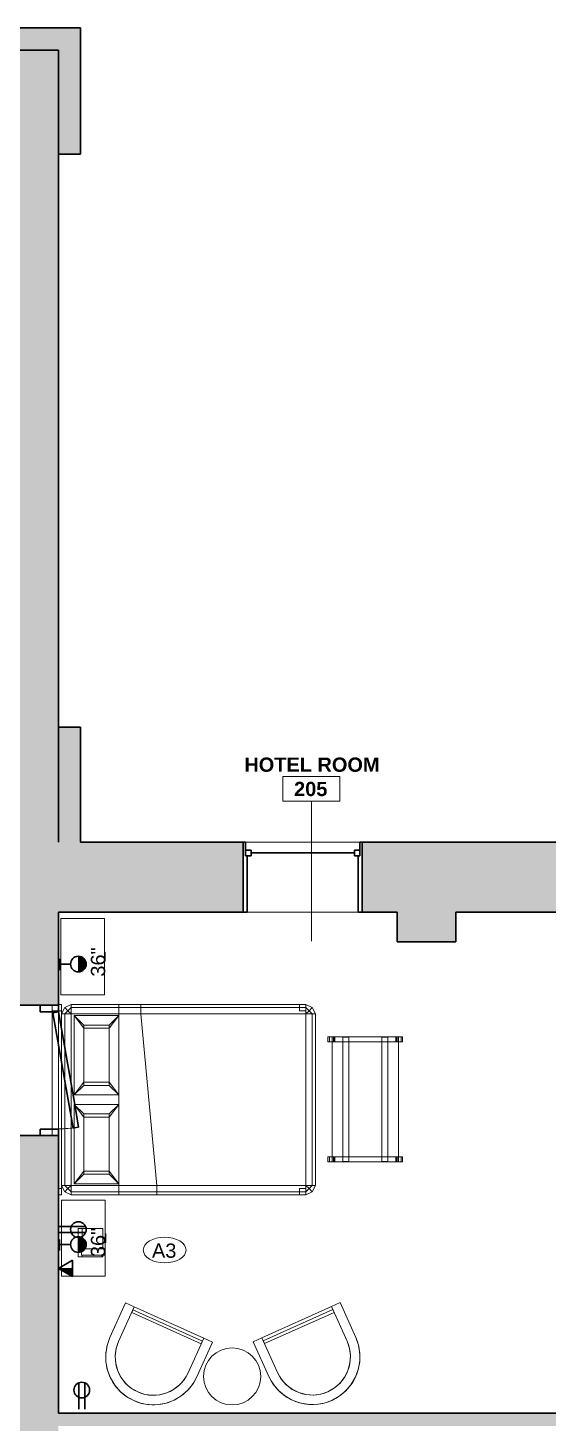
# Model space of a CAD drawing. Header units: inches. Extents: x -1176 to 1507, y -2563 to 978.
# Drawn here: x 471.2 to 635.1, y 406 to 845.5 of the extents above; entities that cross this region are included whole.
import ezdxf

# ---------------------------------------------------------------- set-up
doc = ezdxf.new("R2010")
doc.units = ezdxf.units.IN
doc.header["$MEASUREMENT"] = 0
for name, color, linetype, lineweight in [('A-ANNO-NOTE', 131, 'Continuous', 40), ('A-AREA-IDEN', 2, 'Continuous', 9), ('A-DOOR', 31, 'Continuous', 18), ('A-DOOR-FRAM', 31, 'Continuous', 30), ('A-FLOR', 192, 'Continuous', 18), ('A-GLAZ', 151, 'Continuous', 18), ('A-WALL', 113, 'Continuous', 18), ('A-WALL-PATT', 111, 'Continuous', 18), ('G-IMPT', 8, 'Continuous', 9), ('I-FURN', 30, 'Continuous', 9), ('Q-SPCQ', 91, 'Continuous', 9), ('Q-SPCQ-IDEN', 132, 'Continuous', 9)]:
    doc.layers.add(name, color=color, linetype=linetype, lineweight=lineweight)
doc.styles.add('Arial', font='arial.ttf', dxfattribs={"height": 4.5})
doc.styles.add('Swis721 Lt BT', font='swissl.ttf', dxfattribs={"height": 4.5})
doc.styles.add('Swis721 Lt BT_B', font='', dxfattribs={"height": 4.5})
doc.styles.get('Swis721 Lt BT_B').set_extended_font_data('Swis721 Lt BT', bold=True)

# ---------------------------------------------------------------- blocks, each defined once
blk = doc.blocks.new('Double Hung - side window 4_ X 6_ 3_ H-6086068-2nd Floor Power _ Signal')
at = {"layer": 'A-GLAZ', "color": 8, "lineweight": 30}
for p, q in [((-18.75, 11), (-18, 11)), ((-18, 6.75), (-18, 11)), ((18, 6.75), (18, 11)), ((18.75, 11), (18, 11)), ((-18, 8.5), (-18, 6.75)), ((-18, 8.5), (-16.25, 8.5)), ((-18, 6.75), (-16.25, 6.75)), ((-18, 6.75), (-17.5, 6.75)), ((-17.5, -11), (-17.5, 6.75)), ((-16.25, 8.5), (-16.25, 6.75)), ((-16.25, 7.625), (16.25, 7.625)), ((16.25, 8.5), (16.25, 6.75)), ((18, 8.5), (16.25, 8.5)), ((18, 6.75), (16.25, 6.75)), ((17.5, 6.75), (18, 6.75)), ((17.5, 6.75), (17.5, -11)), ((18, 8.5), (18, 6.75)), ((-17.5, -11), (-18.75, -11)), ((17.5, -11), (18.75, -11))]:
    blk.add_line(p, q, dxfattribs=at)
blk = doc.blocks.new('Bed_762 - 12ZBED04_dwg-V44-2nd Floor Power _ Signal')
at = {"layer": 'G-IMPT'}
for p, q in [((0, 59.73), (0, 18.73)), ((0, 18.73), (0, 59.73)), ((0, 58), (0, 59.73)), ((0, 58), (0, 59.73)), ((0, 18.73), (0, 59.73)), ((3, 58), (0, 58)), ((3, 58), (0, 58)), ((2, 60), (3, 60)), ((2, 60), (3, 60)), ((2, 60), (3, 60)), ((2, 60), (3, 60)), ((3, 60), (3, 0)), ((3, 57), (3, 60)), ((3, 60), (3, 58)), ((3, 60), (3, 58)), ((3, 60), (3, 0)), ((3, 57), (4, 59)), ((3, 57), (4, 59)), ((6, 60), (4, 59)), ((6, 60), (4, 59)), ((5, 58), (4, 59)), ((4, 57), (5, 58)), ((6, 59), (5, 58)), ((6, 57), (5, 58)), ((21, 60), (6, 60)), ((21, 60), (6, 60)), ((6, 59), (6, 60)), ((6, 57), (6, 59)), ((21, 59), (6, 59)), ((21, 60), (28, 60)), ((21, 60), (28, 60)), ((21, 59), (21, 60)), ((21, 57), (21, 59)), ((21, 59), (28, 59)), ((28, 60), (80, 60)), ((28, 60), (80, 60)), ((28, 60), (28, 59)), ((28, 59), (28, 57)), ((28, 59), (80, 59)), ((78, 58), (78, 60)), ((78, 58), (78, 60)), ((78, 60), (80, 60)), ((78, 60), (80, 60)), ((80, 58), (78, 58)), ((80, 58), (78, 58)), ((80, 60), (82, 59)), ((80, 60), (82, 59)), ((80, 59), (80, 60)), ((80, 60), (80, 58)), ((80, 60), (80, 58)), ((80, 59), (80, 57)), ((80, 59), (81, 58)), ((80, 57), (81, 58)), ((81, 58), (82, 59)), ((81, 58), (82, 57)), ((82, 59), (83, 57)), ((82, 59), (83, 57)), ((3, 57), (3, 3)), ((3, 57), (3, 3)), ((4, 57), (3, 57)), ((3, 3), (3, 57)), ((6, 57), (4, 57)), ((4, 57), (4, 3)), ((21, 57), (6, 57)), ((6, 57), (6, 3)), ((7, 31.5), (7, 56.5)), ((7, 56.5), (21, 56.5)), ((7, 56.5), (10, 53.5)), ((10, 52.5), (7, 56.5)), ((18, 53.5), (10, 53.5)), ((10, 53.5), (10, 52.5)), ((21, 56.5), (18, 53.5)), ((18, 52.5), (21, 56.5)), ((18, 53.5), (18, 52.5)), ((21, 57), (21, 56.5)), ((21, 57), (28, 57)), ((21, 56.5), (21, 31.5)), ((21, 56.5), (21, 31.5)), ((28, 57), (33, 3)), ((28, 57), (80, 57)), ((80, 57), (82, 57)), ((80, 57), (80, 3)), ((82, 57), (83, 57)), ((82, 57), (82, 3)), ((83, 57), (83, 3)), ((83, 57), (83, 3)), ((10, 52.5), (10, 35.5)), ((10, 35.5), (10, 52.5)), ((10, 52.5), (18, 52.5)), ((18, 52.5), (18, 35.5)), ((18, 35.5), (18, 52.5)), ((10, 35.5), (7, 31.5)), ((10, 35.5), (10, 34.5)), ((10, 35.5), (18, 35.5)), ((18, 35.5), (18, 34.5)), ((18, 35.5), (21, 31.5)), ((7, 31.5), (10, 34.5)), ((7, 31.5), (21, 31.5)), ((18, 34.5), (10, 34.5)), ((21, 31.5), (18, 34.5)), ((21, 31.5), (21, 28.5)), ((7, 3.5), (7, 28.5)), ((7, 28.5), (21, 28.5)), ((10, 25.5), (7, 28.5)), ((7, 28.5), (10, 24.5)), ((18, 25.5), (21, 28.5)), ((21, 28.5), (18, 24.5)), ((21, 28.5), (21, 3.5)), ((21, 28.5), (21, 3.5)), ((10, 25.5), (10, 24.5)), ((10, 25.5), (18, 25.5)), ((10, 24.5), (10, 7.5)), ((18, 24.5), (10, 24.5)), ((10, 24.5), (10, 7.5)), ((18, 25.5), (18, 24.5)), ((18, 24.5), (18, 7.5)), ((18, 24.5), (18, 7.5)), ((7, 3.5), (10, 7.5)), ((10, 6.5), (7, 3.5)), ((10, 7.5), (10, 6.5)), ((18, 7.5), (10, 7.5)), ((10, 6.5), (18, 6.5)), ((18, 7.5), (18, 6.5)), ((21, 3.5), (18, 7.5)), ((21, 3.5), (18, 6.5)), ((2, 2), (3, 2)), ((2, 2), (3, 2)), ((2, 0), (3, 0)), ((3, 0), (2, 0)), ((4, 1), (3, 3)), ((4, 1), (3, 3)), ((4, 3), (3, 3)), ((3, 0), (3, 3)), ((3, 2), (3, 0)), ((3, 2), (3, 0)), ((6, 3), (4, 3)), ((5, 2), (4, 3)), ((5, 2), (4, 1)), ((6, 0), (4, 1)), ((6, 0), (4, 1)), ((6, 3), (5, 2)), ((6, 1), (5, 2)), ((21, 3), (6, 3)), ((6, 3), (6, 1)), ((21, 1), (6, 1)), ((6, 1), (6, 0)), ((21, 0), (6, 0)), ((7, 3.5), (21, 3.5)), ((21, 3.5), (21, 3)), ((21, 3), (21, 1)), ((21, 3), (33, 3)), ((21, 1), (21, 0)), ((21, 1), (33, 1)), ((21, 0), (33, 0)), ((33, 1), (33, 3)), ((33, 3), (80, 3)), ((33, 1), (33, 0)), ((33, 1), (80, 1)), ((33, 0), (80, 0)), ((78, 0), (78, 2)), ((78, 0), (78, 2)), ((78, 2), (80, 2)), ((78, 2), (80, 2)), ((82, 3), (80, 3)), ((80, 3), (81, 2)), ((80, 3), (80, 1)), ((81, 2), (80, 1)), ((80, 2), (80, 0)), ((80, 2), (80, 0)), ((82, 1), (80, 0)), ((82, 1), (80, 0)), ((80, 1), (80, 0)), ((82, 3), (81, 2)), ((81, 2), (82, 1)), ((83, 3), (82, 1)), ((83, 3), (82, 1)), ((82, 3), (83, 3)), ((3, 0), (2, 0)), ((3, 0), (2, 0)), ((21, 0), (6, 0)), ((21, 0), (33, 0)), ((33, 0), (80, 0)), ((80, 0), (78, 0)), ((80, 0), (78, 0))]:
    blk.add_line(p, q, dxfattribs=at)
blk = doc.blocks.new('Bed_762 - Bed_762-V45-2nd Floor Power _ Signal')
blk.add_blockref('Bed_762 - 12ZBED04_dwg-V44-2nd Floor Power _ Signal', (0, 0))
blk = doc.blocks.new('Bed_Side_Table_5122 - T-4-6544723-2nd Floor Power _ Signal')
at = {"layer": 'I-FURN'}
for p, q in [((-12, 9.79), (-1.38, 9.79)), ((-12, -3.99), (-12, 9.79)), ((-1.38, 10), (1.38, 10)), ((-1.38, 9.79), (-1.38, 10)), ((-1.38, 9.79), (1.38, 9.79)), ((1.38, 10), (1.38, 9.79)), ((1.38, 9.79), (12, 9.79)), ((12, 9.79), (12, -3.99)), ((12, -3.99), (-12, -3.99))]:
    blk.add_line(p, q, dxfattribs=at)
blk = doc.blocks.new('iou_bench_straight - Default-V56-2nd Floor Power _ Signal')
at = {"layer": 'I-FURN'}
for p, q in [((-16.73, 15.3), (-16.73, 16.64)), ((-16.73, 16.64), (-16.73, 16.17)), ((-15.16, 16.64), (-16.73, 16.64)), ((-16.73, 16.17), (-16.73, 15.34)), ((-16.73, 15.3), (-16.73, 16.17)), ((-16.73, 16.17), (-16.73, 15.3)), ((-16.73, 16.17), (-15.16, 16.17)), ((-16.73, 15.34), (-16.73, 15.3)), ((-16.73, 15.34), (-15.16, 15.34)), ((22.64, 15.3), (-16.73, 15.3)), ((-16.73, 15.3), (22.64, 15.3)), ((-16.73, 15.3), (-16.73, -5.57)), ((-16.73, -5.57), (-16.73, 15.3)), ((-16.73, 14.89), (-16.73, 15.28)), ((-16.73, 15.28), (-16.73, -5.56)), ((-16.73, 14.6), (-16.73, 15.28)), ((-16.73, 15.28), (-16.73, 14.9)), ((-15.16, 15.28), (-16.73, 15.28)), ((-15.16, 14.9), (-16.73, 14.9)), ((-16.73, -5.16), (-16.73, 14.89)), ((-16.73, 14.89), (-16.73, 14.51)), ((-15.16, 14.89), (-16.73, 14.89)), ((-16.73, -4.87), (-16.73, 14.6)), ((-15.16, 14.6), (-16.73, 14.6)), ((-16.73, 14.51), (-16.73, -4.78)), ((-16.73, 14.51), (-15.16, 14.51)), ((-15.16, 16.17), (-15.16, 16.64)), ((-15.16, 16.64), (-15.16, 15.3)), ((-15.16, 15.34), (-15.16, 16.17)), ((-15.16, 15.3), (-15.16, 16.17)), ((-15.16, 16.17), (-15.16, 15.3)), ((-15.16, 15.3), (-15.16, 15.34)), ((-15.16, 11.95), (-15.16, 15.28)), ((-15.16, 15.28), (-15.16, 14.89)), ((-15.16, 14.9), (-15.16, 15.28)), ((-15.16, 15.28), (-15.16, 14.6)), ((-15.16, 14.89), (-15.16, -5.16)), ((-15.16, 14.51), (-15.16, 14.89)), ((-15.16, 14.6), (-15.16, 11.95)), ((-15.16, 11.95), (-15.16, 14.51)), ((21.06, 15.3), (21.06, 16.64)), ((21.06, 16.64), (21.06, 16.17)), ((22.64, 16.64), (21.06, 16.64)), ((21.06, 16.17), (21.06, 15.34)), ((21.06, 15.3), (21.06, 16.17)), ((21.06, 16.17), (21.06, 15.3)), ((21.06, 16.17), (22.64, 16.17)), ((21.06, 15.34), (21.06, 15.3)), ((21.06, 15.34), (22.64, 15.34)), ((21.06, 14.89), (21.06, 15.28)), ((21.06, 15.28), (21.06, 11.95)), ((21.06, 14.6), (21.06, 15.28)), ((21.06, 15.28), (21.06, 14.9)), ((22.64, 15.28), (21.06, 15.28)), ((22.64, 14.9), (21.06, 14.9)), ((21.06, -5.16), (21.06, 14.89)), ((21.06, 14.89), (21.06, 14.51)), ((22.64, 14.89), (21.06, 14.89)), ((21.06, 11.95), (21.06, 14.6)), ((22.64, 14.6), (21.06, 14.6)), ((21.06, 14.51), (21.06, 11.95)), ((21.06, 14.51), (22.64, 14.51)), ((22.64, 16.17), (22.64, 16.64)), ((22.64, 16.64), (22.64, 15.3)), ((22.64, 15.34), (22.64, 16.17)), ((22.64, 15.3), (22.64, 16.17)), ((22.64, 16.17), (22.64, 15.3)), ((22.64, 15.3), (22.64, 15.34)), ((22.64, -5.57), (22.64, 15.3)), ((22.64, 15.3), (22.64, -5.57)), ((22.64, -5.56), (22.64, 15.28)), ((22.64, 15.28), (22.64, 14.89)), ((22.64, 14.9), (22.64, 15.28)), ((22.64, 15.28), (22.64, 14.6)), ((22.64, 14.89), (22.64, -5.16)), ((22.64, 14.51), (22.64, 14.89)), ((22.64, 14.6), (22.64, -4.87)), ((22.64, -4.78), (22.64, 14.51)), ((-15.16, 11.95), (-16.65, 11.95)), ((-16.65, 11.95), (22.56, 11.95)), ((-16.65, 11.95), (-16.65, 10.06)), ((-16.65, 10.06), (-16.65, 11.95)), ((-16.65, 10.06), (-15.16, 10.06)), ((22.56, 10.06), (-16.65, 10.06)), ((21.06, 11.95), (-15.16, 11.95)), ((-15.16, 10.06), (-15.16, 11.95)), ((-15.16, 10.06), (-15.16, 11.95)), ((-15.16, 11.95), (-15.16, 10.06)), ((-15.16, 10.06), (21.06, 10.06)), ((-15.16, -0.33), (-15.16, 10.06)), ((-15.16, -0.33), (-15.16, 10.06)), ((-15.16, 10.06), (-15.16, -0.33)), ((22.56, 11.95), (21.06, 11.95)), ((21.06, 11.95), (21.06, 10.06)), ((21.06, 10.06), (21.06, 11.95)), ((21.06, 11.95), (21.06, 10.06)), ((21.06, 10.06), (22.56, 10.06)), ((21.06, 10.06), (21.06, -0.33)), ((21.06, -0.33), (21.06, 10.06)), ((21.06, 10.06), (21.06, -0.33)), ((22.56, 10.06), (22.56, 11.95)), ((22.56, 11.95), (22.56, 10.06)), ((-15.16, -0.33), (-16.65, -0.33)), ((-16.65, -0.33), (22.56, -0.33)), ((-16.65, -0.33), (-16.65, -2.22)), ((-16.65, -2.22), (-16.65, -0.33)), ((-16.65, -2.22), (-15.16, -2.22)), ((22.56, -2.22), (-16.65, -2.22)), ((21.06, -0.33), (-15.16, -0.33)), ((-15.16, -2.22), (-15.16, -0.33)), ((-15.16, -2.22), (-15.16, -0.33)), ((-15.16, -0.33), (-15.16, -2.22)), ((-15.16, -2.22), (21.06, -2.22)), ((-15.16, -5.56), (-15.16, -2.22)), ((-15.16, -4.78), (-15.16, -2.22)), ((-15.16, -2.22), (-15.16, -4.87)), ((22.56, -0.33), (21.06, -0.33)), ((21.06, -0.33), (21.06, -2.22)), ((21.06, -2.22), (21.06, -0.33)), ((21.06, -0.33), (21.06, -2.22)), ((21.06, -2.22), (22.56, -2.22)), ((21.06, -2.22), (21.06, -5.56)), ((21.06, -4.87), (21.06, -2.22)), ((21.06, -2.22), (21.06, -4.78)), ((22.56, -2.22), (22.56, -0.33)), ((22.56, -0.33), (22.56, -2.22)), ((-16.73, -4.78), (-16.73, -5.16)), ((-15.16, -4.78), (-16.73, -4.78)), ((-16.73, -5.56), (-16.73, -4.87)), ((-16.73, -4.87), (-15.16, -4.87)), ((-16.73, -5.56), (-16.73, -5.16)), ((-16.73, -5.16), (-15.16, -5.16)), ((-16.73, -5.17), (-16.73, -5.56)), ((-16.73, -5.17), (-15.16, -5.17)), ((-16.73, -5.56), (-15.16, -5.56)), ((-16.73, -5.57), (22.64, -5.57)), ((22.64, -5.57), (-16.73, -5.57)), ((-16.73, -6.91), (-16.73, -5.57)), ((-16.73, -5.57), (-16.73, -5.61)), ((-16.73, -6.44), (-16.73, -5.57)), ((-16.73, -5.57), (-16.73, -6.44)), ((-16.73, -5.61), (-16.73, -6.44)), ((-15.16, -5.61), (-16.73, -5.61)), ((-16.73, -6.44), (-16.73, -6.91)), ((-15.16, -6.44), (-16.73, -6.44)), ((-16.73, -6.91), (-15.16, -6.91)), ((-15.16, -5.16), (-15.16, -4.78)), ((-15.16, -4.87), (-15.16, -5.56)), ((-15.16, -5.16), (-15.16, -5.56)), ((-15.16, -5.56), (-15.16, -5.17)), ((-15.16, -5.61), (-15.16, -5.57)), ((-15.16, -5.57), (-15.16, -6.91)), ((-15.16, -6.44), (-15.16, -5.57)), ((-15.16, -5.57), (-15.16, -6.44)), ((-15.16, -6.44), (-15.16, -5.61)), ((-15.16, -6.91), (-15.16, -6.44)), ((21.06, -4.78), (21.06, -5.16)), ((22.64, -4.78), (21.06, -4.78)), ((21.06, -5.56), (21.06, -4.87)), ((21.06, -4.87), (22.64, -4.87)), ((21.06, -5.56), (21.06, -5.16)), ((21.06, -5.16), (22.64, -5.16)), ((21.06, -5.17), (21.06, -5.56)), ((21.06, -5.17), (22.64, -5.17)), ((21.06, -5.56), (22.64, -5.56)), ((21.06, -6.91), (21.06, -5.57)), ((21.06, -5.57), (21.06, -5.61)), ((21.06, -6.44), (21.06, -5.57)), ((21.06, -5.57), (21.06, -6.44)), ((21.06, -5.61), (21.06, -6.44)), ((22.64, -5.61), (21.06, -5.61)), ((21.06, -6.44), (21.06, -6.91)), ((22.64, -6.44), (21.06, -6.44)), ((21.06, -6.91), (22.64, -6.91)), ((22.64, -5.16), (22.64, -4.78)), ((22.64, -4.87), (22.64, -5.56)), ((22.64, -5.16), (22.64, -5.56)), ((22.64, -5.56), (22.64, -5.17)), ((22.64, -5.61), (22.64, -5.57)), ((22.64, -5.57), (22.64, -6.91)), ((22.64, -6.44), (22.64, -5.57)), ((22.64, -5.57), (22.64, -6.44)), ((22.64, -6.44), (22.64, -5.61)), ((22.64, -6.91), (22.64, -6.44))]:
    blk.add_line(p, q, dxfattribs=at)
blk = doc.blocks.new('F-Chairs - LC-3-V23-2nd Floor Power _ Signal')
at = {"layer": 'I-FURN'}
for p, q in [((-15, 27), (-12, 27)), ((-15, 15), (-15, 27)), ((-15, 15), (-15, 27)), ((-15, 27), (-12, 27)), ((-15, 15), (-15, 27)), ((-15, 27), (-12, 27)), ((-12, 27), (-12, 15)), ((-12, 27), (12, 27)), ((-12, 27), (12, 27)), ((-12, 27), (12, 27)), ((12, 27), (-12, 27)), ((-12, 25), (-12, 27)), ((-12, 27), (-12, 26)), ((-12, 27), (-12, 15)), ((-12, 27), (-12, 15)), ((12, 27), (15, 27)), ((12, 15), (12, 27)), ((12, 27), (15, 27)), ((12, 27), (15, 27)), ((12, 26), (12, 27)), ((12, 27), (12, 25)), ((12, 15), (12, 27)), ((12, 15), (12, 27)), ((15, 27), (15, 15)), ((15, 27), (15, 15)), ((15, 27), (15, 15)), ((12, 26), (-12, 26)), ((-12, 26), (-12, 25)), ((-12, 26), (12, 26)), ((12, 25), (-12, 25)), ((12, 25), (12, 26))]:
    blk.add_line(p, q, dxfattribs=at)
at = {"layer": 'I-FURN', "flags": 128}
for points in [[(15, 15), (14.77, 12.4), (14.1, 9.87), (12.99, 7.5), (11.49, 5.36), (9.64, 3.51), (7.5, 2.01), (5.13, 0.9), (2.6, 0.23), (0, 0), (-2.6, 0.23), (-5.13, 0.9), (-7.5, 2.01), (-9.64, 3.51), (-11.49, 5.36), (-12.99, 7.5), (-14.1, 9.87), (-14.77, 12.4), (-15, 15)], [(-12, 15), (-11.77, 12.66), (-11.09, 10.41), (-9.98, 8.33), (-8.49, 6.51), (-6.67, 5.02), (-4.59, 3.91), (-2.34, 3.23), (0, 3), (2.34, 3.23), (4.59, 3.91), (6.67, 5.02), (8.49, 6.51), (9.98, 8.33), (11.09, 10.41), (11.77, 12.66), (12, 15)]]:
    blk.add_lwpolyline(points, dxfattribs=at)
at = {"layer": 'I-FURN'}
for radius, end in [(15, 0), (15, 0), (12, 360), (12, 360)]:
    blk.add_arc((0, 15), radius, 180, end, dxfattribs=at)
blk = doc.blocks.new('F-Chairs - LC-3-V24-2nd Floor Power _ Signal')
at = {"layer": 'I-FURN'}
for p, q in [((-15, -15), (-15, -27)), ((-15, -27), (-15, -15)), ((-15, -27), (-15, -15)), ((-12, -27), (-12, -15)), ((-12, -15), (-12, -27)), ((-12, -15), (-12, -27)), ((12, -15), (12, -27)), ((12, -27), (12, -15)), ((12, -27), (12, -15)), ((15, -27), (15, -15)), ((15, -15), (15, -27)), ((15, -15), (15, -27)), ((-12, -27), (-12, -25)), ((-12, -25), (-12, -26)), ((-12, -25), (12, -25)), ((12, -26), (-12, -26)), ((-12, -26), (-12, -27)), ((12, -26), (-12, -26)), ((12, -26), (12, -25)), ((12, -25), (12, -27)), ((12, -27), (12, -26)), ((-15, -27), (-12, -27)), ((-12, -27), (-15, -27)), ((-12, -27), (-15, -27)), ((12, -27), (-12, -27)), ((12, -27), (-12, -27)), ((-12, -27), (12, -27)), ((12, -27), (-12, -27)), ((12, -27), (15, -27)), ((15, -27), (12, -27)), ((15, -27), (12, -27))]:
    blk.add_line(p, q, dxfattribs=at)
at = {"layer": 'I-FURN', "flags": 128}
for points in [[(-15, -15), (-14.77, -12.4), (-14.1, -9.87), (-12.99, -7.5), (-11.49, -5.36), (-9.64, -3.51), (-7.5, -2.01), (-5.13, -0.9), (-2.6, -0.23), (0, 0), (2.6, -0.23), (5.13, -0.9), (7.5, -2.01), (9.64, -3.51), (11.49, -5.36), (12.99, -7.5), (14.1, -9.87), (14.77, -12.4), (15, -15)], [(12, -15), (11.77, -12.66), (11.09, -10.41), (9.98, -8.33), (8.49, -6.51), (6.67, -5.02), (4.59, -3.91), (2.34, -3.23), (0, -3), (-2.34, -3.23), (-4.59, -3.91), (-6.67, -5.02), (-8.49, -6.51), (-9.98, -8.33), (-11.09, -10.41), (-11.77, -12.66), (-12, -15)]]:
    blk.add_lwpolyline(points, dxfattribs=at)
at = {"layer": 'I-FURN'}
for radius, start in [(15, 360), (15, 360), (12, 0), (12, 0)]:
    blk.add_arc((0, -15), radius, start, 180, dxfattribs=at)
blk = doc.blocks.new('Table-Dining Round - 18_ Diameter - 18_ H-6411050-2nd Floor Power _ Signal')
at = {"layer": 'I-FURN'}
for start, end in [(90, 270), (270, 90)]:
    blk.add_arc((4.08, -7.28), 9, start, end, dxfattribs=at)
blk = doc.blocks.new('Speaker_Phone_6931 - Phone-6780614-2nd Floor Power _ Signal')
at = {"layer": 'Q-SPCQ'}
for p, q in [((-7.79, 12.24), (-14.18, 12.24)), ((-14.18, 12.24), (-14.18, 4.45)), ((-14.18, 12.24), (-7.79, 12.24)), ((-14.18, 12.24), (-14.18, 4.45)), ((-5.77, 12.85), (-7.79, 12.85)), ((-7.79, 12.85), (-7.79, 12.24)), ((-5.77, 12.85), (-7.79, 12.85)), ((-7.79, 12.85), (-7.79, 5.69)), ((-5.79, 12.24), (-5.3, 12.24)), ((-5.77, 12.24), (-5.77, 12.85)), ((-5.77, 5.69), (-5.77, 12.85)), ((-5.3, 12.24), (-5.77, 12.24)), ((-5.3, 4.45), (-5.3, 12.24)), ((-5.3, 4.45), (-5.3, 12.24)), ((-14.18, 5.69), (-7.79, 5.69)), ((-14.18, 4.45), (-5.3, 4.45)), ((-14.18, 4.45), (-5.3, 4.45)), ((-7.79, 6.51), (-7.79, 5.51)), ((-5.79, 5.51), (-7.79, 5.51)), ((-5.79, 5.51), (-5.79, 6.51)), ((-5.79, 5.69), (-5.3, 5.69))]:
    blk.add_line(p, q, dxfattribs=at)
blk = doc.blocks.new('Single Flush - D2 3_1_ X 8_-8327709-2nd Floor Power _ Signal')
at = {"layer": 'A-DOOR', "color": 8, "lineweight": 30}
for p, q in [((-18.15, -12.92), (18.1, -6.53)), ((18.41, -8.25), (-10.73, -13.39)), ((18.1, -6.53), (18.41, -8.25)), ((-18.09, -13.25), (-18.15, -12.92)), ((-17.85, -14.64), (-18.09, -13.25)), ((-10.78, -13.4), (-17.85, -14.64)), ((-10.73, -13.39), (-10.77, -13.39))]:
    blk.add_line(p, q, dxfattribs=at)
at = {"layer": 'A-DOOR', "lineweight": 9}
for start, end in [(179.5, 187.814), (187.814, 190)]:
    blk.add_arc((18.41, -8.25), 36.81, start, end, dxfattribs=at)
at = {"layer": 'A-DOOR-FRAM', "color": 8}
for p, q in [((-20.5, -2.5), (-20.5, -8.25)), ((-20.5, -2.5), (-18.5, -2.5)), ((-18.5, -2.5), (-18.5, -8.25)), ((18.5, -2.5), (18.5, -8.25)), ((18.5, -2.5), (20.5, -2.5)), ((20.5, -2.5), (20.5, -8.25)), ((-20.5, -8.25), (-18.5, -8.25)), ((18.5, -8.25), (20.5, -8.25))]:
    blk.add_line(p, q, dxfattribs=at)
blk = doc.blocks.new('Appliance_Specialty Equipment Tag - Standard-3515593-2nd Floor Power _ Signal')
at = {"layer": 'Q-SPCQ-IDEN'}
blk.add_ellipse((-0.0499, 0.0037), major_axis=(-0.1406, 0), ratio=0.600473, dxfattribs=at)
blk = doc.blocks.new('Room Tag - Room Name and Number-3379422-2nd Floor Power _ Signal')
at = {"layer": 'A-AREA-IDEN'}
for p, q in [((-0.1881, -0.1636), (-0.1881, -0.0018)), ((-0.1881, -0.0018), (0.1869, -0.0018)), ((0.1869, -0.0018), (-0.1881, -0.0018)), ((-0.1881, -0.0018), (-0.1881, -0.1636)), ((0.1869, -0.0018), (0.1869, -0.1636)), ((0.1869, -0.1636), (0.1869, -0.0018)), ((0.1869, -0.1636), (-0.1881, -0.1636)), ((-0.1881, -0.1636), (0.1869, -0.1636))]:
    blk.add_line(p, q, dxfattribs=at)

msp = doc.modelspace()

# ---------------------------------------------------------------- hatches: boundary and pattern name
at = {"layer": 'A-ANNO-NOTE', "lineweight": 9}
for points in [[(487.16, 548.47), (487.16, 552.97), (487.08, 552.97)], [(487.16, 548.47), (487.08, 552.97), (487.08, 548.47)], [(487.95, 552.83), (487.56, 552.93), (487.16, 552.97)], [(488.75, 549.11), (487.95, 552.83), (487.16, 552.97)], [(487.16, 548.47), (488.75, 549.11), (487.16, 552.97)], [(488.75, 549.11), (489.43, 550.76), (487.95, 552.83)], [(488.96, 552.09), (488.17, 552.74), (487.95, 552.83)], [(489.43, 550.76), (488.96, 552.09), (487.95, 552.83)], [(488.86, 552.21), (488.31, 552.66), (488.17, 552.74)], [(488.96, 552.09), (488.86, 552.21), (488.17, 552.74)], [(488.81, 552.27), (488.44, 552.58), (488.31, 552.66)], [(488.86, 552.21), (488.81, 552.27), (488.31, 552.66)], [(488.81, 552.27), (488.63, 552.43), (488.44, 552.58)], [(488.75, 549.11), (489.43, 550.68), (489.43, 550.76)], [(488.75, 549.11), (489.27, 549.9), (489.43, 550.68)], [(488.75, 549.11), (489.17, 549.68), (489.27, 549.9)], [(488.75, 549.11), (488.96, 549.35), (489.14, 549.61)], [(489.43, 550.76), (489.17, 551.75), (488.96, 552.09)], [(489.43, 550.76), (489.27, 551.54), (489.17, 551.75)], [(489.38, 551.15), (489.37, 551.23), (489.27, 551.54)], [(489.4, 551.08), (489.38, 551.15), (489.27, 551.54)], [(489.43, 550.76), (489.4, 551.08), (489.27, 551.54)], [(489.27, 549.9), (489.4, 550.36), (489.43, 550.68)], [(487.16, 548.47), (488.37, 548.81), (488.75, 549.11)], [(487.16, 548.47), (487.79, 548.55), (488.37, 548.81)], [(487.16, 548.47), (487.56, 548.5), (487.79, 548.55)], [(487.79, 548.55), (487.95, 548.6), (488.37, 548.81)], [(487.95, 548.6), (488.17, 548.7), (488.37, 548.81)], [(488.37, 548.81), (488.51, 548.9), (488.75, 549.11)], [(487.16, 460.13), (487.16, 464.63), (487.08, 464.63)], [(487.16, 460.13), (487.08, 464.63), (487.08, 460.13)], [(487.95, 464.49), (487.56, 464.6), (487.16, 464.63)], [(488.75, 460.77), (487.95, 464.49), (487.16, 464.63)], [(487.16, 460.13), (488.75, 460.77), (487.16, 464.63)], [(488.75, 460.77), (489.43, 462.42), (487.95, 464.49)], [(488.96, 463.75), (488.17, 464.4), (487.95, 464.49)], [(489.43, 462.42), (488.96, 463.75), (487.95, 464.49)], [(488.86, 463.87), (488.31, 464.32), (488.17, 464.4)], [(488.96, 463.75), (488.86, 463.87), (488.17, 464.4)], [(488.81, 463.93), (488.44, 464.24), (488.31, 464.32)], [(488.86, 463.87), (488.81, 463.93), (488.31, 464.32)], [(488.81, 463.93), (488.63, 464.1), (488.44, 464.24)], [(488.75, 460.77), (489.43, 462.34), (489.43, 462.42)], [(488.75, 460.77), (489.27, 461.56), (489.43, 462.34)], [(488.75, 460.77), (489.17, 461.34), (489.27, 461.56)], [(489.43, 462.42), (489.17, 463.41), (488.96, 463.75)], [(489.43, 462.42), (489.27, 463.2), (489.17, 463.41)], [(489.38, 462.81), (489.37, 462.89), (489.27, 463.2)], [(489.4, 462.74), (489.38, 462.81), (489.27, 463.2)], [(489.43, 462.42), (489.4, 462.74), (489.27, 463.2)], [(489.27, 461.56), (489.4, 462.02), (489.43, 462.34)], [(487.16, 460.13), (488.37, 460.47), (488.75, 460.77)], [(487.16, 460.13), (487.79, 460.21), (488.37, 460.47)], [(487.16, 460.13), (487.56, 460.16), (487.79, 460.21)], [(487.79, 460.21), (487.95, 460.26), (488.37, 460.47)], [(487.95, 460.26), (488.17, 460.36), (488.37, 460.47)], [(488.37, 460.47), (488.51, 460.56), (488.75, 460.77)], [(488.75, 460.77), (488.96, 461.01), (489.14, 461.27)], [(485.24, 452.18), (485.24, 454.76), (480.78, 454.76)]]:
    msp.add_hatch(color=256, dxfattribs=at).paths.add_polyline_path(points, flags=0)
at = {"layer": 'A-WALL-PATT', "lineweight": 9}
for points in [[(453.09, 838.52), (487.78, 838.52), (487.78, 845.52), (453.09, 845.52)], [(485.3, 805.75), (487.78, 805.75), (487.78, 838.52), (480.78, 838.52), (480.78, 805.75)], [(485.3, 589.01), (487.78, 589.01), (487.78, 625.28), (480.78, 625.28), (480.78, 589.01)], [(587.52, 557.64), (606.02, 557.64), (606.02, 567.01), (587.52, 567.01)]]:
    msp.add_hatch(color=7, dxfattribs=at).paths.add_polyline_path(points, flags=0)
h = msp.add_hatch(color=7, dxfattribs=at)
h.paths.add_polyline_path([(300.28, 814.52), (300.28, 838.52), (182.22, 838.52), (182.22, 814.52), (254.03, 814.52)], flags=0)
h.paths.add_polyline_path([(118.22, 814.52), (118.22, 838.52), (1.72, 838.52), (1.72, 814.52), (69.01, 814.52)], flags=0)
h.paths.add_polyline_path([(464.28, 814.52), (480.78, 814.52), (480.78, 838.52), (364.28, 838.52), (364.28, 814.52), (462.17, 814.52)], flags=0)
h = msp.add_hatch(color=7, dxfattribs=at)
h.paths.add_polyline_path([(464.28, -1.17), (480.78, -1.17), (480.78, 496.64), (464.28, 496.64), (464.28, 22.83)], flags=0)
h.paths.add_polyline_path([(480.78, 537.64), (480.78, 814.52), (464.28, 814.52), (464.28, 537.64)], flags=0)
h = msp.add_hatch(color=7, dxfattribs=at)
h.paths.add_polyline_path([(918.4, 567.01), (940.09, 567.01), (940.09, 589.01), (874.54, 589.01), (874.54, 567.01), (912.15, 567.01)], flags=0)
h.paths.add_polyline_path([(801.4, 567.01), (837.04, 567.01), (837.04, 589.01), (783.49, 589.01), (783.49, 567.01), (800.9, 567.01)], flags=0)
h.paths.add_polyline_path([(1211.24, 567.01), (1211.24, 589.01), (1167.7, 589.01), (1167.7, 567.01), (1179.11, 567.01)], flags=0)
h.paths.add_polyline_path([(745.99, 567.01), (745.99, 589.01), (682.43, 589.01), (682.43, 567.01), (739.7, 567.01)], flags=0)
h.paths.add_polyline_path([(1130.2, 567.01), (1130.2, 589.01), (1068.64, 589.01), (1068.64, 567.01), (1121.29, 567.01)], flags=0)
h.paths.add_polyline_path([(994.09, 567.01), (1031.14, 567.01), (1031.14, 589.01), (977.59, 589.01), (977.59, 567.01)], flags=0)
h.paths.add_polyline_path([(531.55, 567.01), (539.03, 567.01), (539.03, 589.01), (480.78, 589.01), (480.78, 567.01), (485.3, 567.01)], flags=0)
h.paths.add_polyline_path([(576.53, 567.01), (644.93, 567.01), (644.93, 589.01), (576.53, 589.01)], flags=0)
h = msp.add_hatch(color=7, dxfattribs=at)
h.paths.add_polyline_path([(1086.6, 405.14), (1087.9, 405.14), (1087.9, 409.14), (875.24, 409.14), (875.24, 405.14), (1063.47, 405.14)], flags=0)
h.paths.add_polyline_path([(489.78, 405.14), (725.2, 405.14), (725.2, 409.14), (480.78, 409.14), (480.78, 405.14), (486.15, 405.14)], flags=0)
h.paths.add_polyline_path([(835.24, 405.14), (835.24, 409.14), (765.2, 409.14), (765.2, 405.14), (809.08, 405.14)], flags=0)

# ---------------------------------------------------------------- linework, layer by layer
at = {"layer": 'A-ANNO-NOTE', "lineweight": 30}
for p, q in [((481.1, 552.27), (481.1, 548.76)), ((481.1, 550.63), (484.61, 550.63)), ((481.1, 467.96), (489.37, 467.96)), ((481.1, 466.05), (489.37, 466.05)), ((481.1, 463.93), (481.1, 460.42)), ((481.1, 462.29), (484.61, 462.29)), ((480.78, 454.76), (485.24, 457.34)), ((485.24, 457.34), (485.24, 452.18)), ((480.78, 454.76), (485.24, 452.18)), ((487.2, 410.47), (487.2, 418.73)), ((489.11, 410.47), (489.11, 418.73))]:
    msp.add_line(p, q, dxfattribs=at)
at = {"layer": 'A-ANNO-NOTE', "lineweight": 9}
for p, q in [((487.08, 552.97), (487.08, 548.47)), ((487.08, 464.63), (487.08, 460.13)), ((480.78, 454.76), (485.24, 452.18)), ((485.24, 454.76), (480.78, 454.76)), ((485.24, 452.18), (485.24, 454.76))]:
    msp.add_line(p, q, dxfattribs=at)
at = {"layer": 'A-ANNO-NOTE', "lineweight": 30}
for centre in [(487.08, 550.63), (487.08, 467.01), (487.08, 462.29), (488.16, 416.45)]:
    msp.add_circle(centre, 2.47, dxfattribs=at)
at = {"layer": 'A-ANNO-NOTE', "lineweight": 9}
for centre in [(487.18, 550.72), (487.18, 462.38)]:
    msp.add_arc(centre, 2.25, 267.6427, 92.3573, dxfattribs=at)
at = {"layer": 'A-AREA-IDEN'}
msp.add_line((560.5, 557.86), (560.5, 601.99), dxfattribs=at)
at = {"layer": 'A-FLOR'}
msp.add_line((480.78, 537.64), (480.78, 496.64), dxfattribs=at)
at = {"layer": 'A-WALL', "color": 8, "lineweight": 30}
for p, q in [((487.78, 845.52), (453.09, 845.52)), ((487.78, 805.75), (487.78, 845.52)), ((364.28, 838.52), (480.78, 838.52)), ((480.78, 838.52), (480.78, 625.28)), ((480.78, 805.75), (487.78, 805.75)), ((480.78, 625.28), (480.78, 589.01)), ((487.78, 625.28), (480.78, 625.28)), ((487.78, 589.01), (487.78, 625.28)), ((539.03, 589.01), (487.78, 589.01)), ((539.03, 567.01), (539.03, 589.01)), ((644.93, 589.01), (576.53, 589.01)), ((576.53, 589.01), (576.53, 567.01)), ((480.78, 567.01), (539.03, 567.01)), ((480.78, 537.64), (480.78, 567.01)), ((576.53, 567.01), (587.52, 567.01)), ((587.52, 567.01), (587.52, 557.64)), ((606.02, 567.01), (644.93, 567.01)), ((606.02, 557.64), (606.02, 567.01)), ((587.52, 557.64), (606.02, 557.64)), ((464.28, 537.64), (480.78, 537.64)), ((480.78, 496.64), (464.28, 496.64)), ((480.78, 409.14), (480.78, 496.64)), ((725.2, 409.14), (480.78, 409.14))]:
    msp.add_line(p, q, dxfattribs=at)
at = {"layer": 'A-WALL', "lineweight": 9}
for p, q in [((539.03, 589.01), (576.53, 589.01)), ((576.53, 567.01), (539.03, 567.01))]:
    msp.add_line(p, q, dxfattribs=at)

# ---------------------------------------------------------------- block references
at = {"layer": 'A-AREA-IDEN', "xscale": 47.99999999999997, "yscale": 47.99999999999997, "zscale": 47.99999999999997}
msp.add_blockref('Room Tag - Room Name and Number-3379422-2nd Floor Power _ Signal', (560.49, 609.84), dxfattribs=at)
at = {"layer": 'A-DOOR', "rotation": 89.9999999999999}
msp.add_blockref('Single Flush - D2 3_1_ X 8_-8327709-2nd Floor Power _ Signal', (472.53, 517.14), dxfattribs=at)
at = {"layer": 'A-GLAZ'}
msp.add_blockref('Double Hung - side window 4_ X 6_ 3_ H-6086068-2nd Floor Power _ Signal', (557.78, 578.01), dxfattribs=at)
at = {"layer": 'I-FURN'}
for name, p, rotation in [('Bed_Side_Table_5122 - T-4-6544723-2nd Floor Power _ Signal', (485.52, 552.96), 269.9999999999993), ('iou_bench_straight - Default-V56-2nd Floor Power _ Signal', (572.61, 510.96), 270.0000000000002), ('Bed_Side_Table_5122 - T-4-6544723-2nd Floor Power _ Signal', (485.77, 464.29), 269.9999999999993), ('F-Chairs - LC-3-V23-2nd Floor Power _ Signal', (504.54, 413.12), 335.7386598910854), ('F-Chairs - LC-3-V24-2nd Floor Power _ Signal', (566.95, 413.21), 204.2613401089145)]:
    msp.add_blockref(name, p, dxfattribs=dict(at, rotation=rotation))
for name, p in [('Bed_762 - Bed_762-V45-2nd Floor Power _ Signal', (478.78, 477.92)), ('Table-Dining Round - 18_ Diameter - 18_ H-6411050-2nd Floor Power _ Signal', (531.44, 428.04))]:
    msp.add_blockref(name, p, dxfattribs=at)
at = {"layer": 'Q-SPCQ', "rotation": 269.9999999999997}
msp.add_blockref('Speaker_Phone_6931 - Phone-6780614-2nd Floor Power _ Signal', (482.54, 453.17), dxfattribs=at)
at = {"layer": 'Q-SPCQ-IDEN', "xscale": 47.99999999999997, "yscale": 47.99999999999997, "zscale": 47.99999999999997}
msp.add_blockref('Appliance_Specialty Equipment Tag - Standard-3515593-2nd Floor Power _ Signal', (516.66, 460.39), dxfattribs=at)

# ---------------------------------------------------------------- texts
at = {"layer": 'A-ANNO-NOTE', "lineweight": 9, "char_height": 4.5, "width": 10.302, "attachment_point": 1, "rotation": 90, "style": 'Swis721 Lt BT'}
for insert in [(491.02, 546.68), (491.02, 458.34)]:
    msp.add_mtext('36"', dxfattribs=dict(at, insert=insert))
at = {"layer": 'A-AREA-IDEN', "char_height": 4.5, "attachment_point": 1, "style": 'Swis721 Lt BT_B'}
for s, insert, width in [('HOTEL ROOM', (539.37, 615.7), 51.0555), ('205', (555.04, 608.04), 12.726)]:
    msp.add_mtext(s, dxfattribs=dict(at, insert=insert, width=width))
at = {"layer": 'Q-SPCQ-IDEN', "insert": (510.27, 462.62), "char_height": 4.5, "width": 9.393, "attachment_point": 1, "style": 'Arial'}
msp.add_mtext('A3', dxfattribs=at)

doc.saveas('drawing.dxf')
